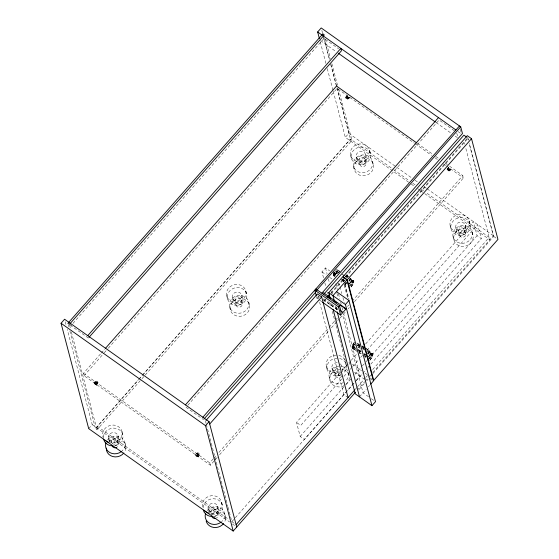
<?xml version="1.0" encoding="UTF-8"?>
<svg xmlns="http://www.w3.org/2000/svg" width="559" height="559" viewBox="0 0 559 559"><rect width="100%" height="100%" fill="white"/><g stroke="black" fill="none" stroke-linecap="round" stroke-linejoin="round"><path stroke-width="0.42" stroke-dasharray="2.79 2.1" d="M125.887 447.857L125.44 450.163A9.859 8.832 -14.7 0 1 124.364 452.329M225.536 518.486L225.088 520.792A9.859 8.832 -14.7 0 1 224.012 522.958M472.753 239.664L473.194 237.351A9.831 8.804 -14.7 0 0 467.562 229.204A9.831 8.804 -14.7 0 0 456.815 231.293L455.166 233.152A9.859 8.832 -14.7 0 0 459.26 245.778A9.859 8.832 -14.7 0 0 472.739 239.657M351.534 286.585L350.793 286.061L352.897 282.4L352.869 280.359L351.611 280.555L349.724 281.995L350.465 282.512L352.352 281.079L353.609 280.884L353.882 281.275L353.134 284.063L350.542 287.801M370.666 359.521L369.932 358.997L372.035 355.335L372.001 353.295L370.75 353.491L368.863 354.923L369.597 355.447L371.483 354.015L372.741 353.812L373.014 354.21L372.266 356.991L369.681 360.737M339.187 272.61L335.756 270.703C335.086 271.513 332.011 275.86 334.645 276.439M355.866 345.448L353.581 343.834L352.806 344.141L353.015 344.833C350.835 347.691 354.378 352.366 356.244 346.894M354.895 343.638L352.722 347.523L353.12 349.256M339.613 271.353L339.425 271.758M348.341 276.705L346.678 275.356L348.005 276.768M359.227 344.568L358.431 344.204L358.969 345.127M346.678 275.356L346.454 276.16L347.977 277.18M339.299 271.276L339.278 271.933M358.431 344.204L358.41 344.861L359.947 345.839M333.464 275.105L335.924 270.759L339.006 272.401M338.356 272.624L335.631 271.108L336.008 272.554L334.17 275.804L334.974 276.37M334.205 275.922L336.204 272.394L335.756 270.703M354.14 342.485L352.093 346.112L356.083 348.942M354.427 342.164L352.121 346.231L355.503 348.627M352.596 348.04L355.056 343.687M353.337 348.858L355.335 345.322M346.573 97.615L346.51 97.699A0.818 0.734 -14.7 0 0 347.719 98.552L346.552 97.525L347.796 98.482M447.906 169.566L449.108 170.418M448.094 169.335L449.38 170.111M351.401 286.508L353.323 283.161L353.295 281.296L351.332 282.009L349.27 284.035M354.511 344.491L353.183 345.588L353.393 346.28L352.848 344.099M455.166 233.152L456.354 231.803M369.632 360.555L372.001 357.131L372.685 354.588L371.952 354.168L369.555 355.72M88.385 338.048L70.944 325.687L324.017 38.417L338.663 48.801M217.29 457.381L210.373 465.235L84.067 375.711L83.438 373.321L100.732 353.693M101.312 353.036L104.771 349.109M84.067 375.711L103.667 353.463M104.247 352.806L107.705 348.879M108.278 348.229L337.14 88.434L414.485 143.258M94.338 382.656L95.247 381.622A1.649 1.474 -14.7 0 1 97.741 383.383L96.833 384.417L96.993 385.032A1.649 0.44 41.4 0 1 95.903 384.767A1.649 0.44 41.4 0 1 94.499 383.271L94.338 382.656L96.833 384.417M346.894 95.973L345.979 97.007A1.649 1.474 -14.7 0 0 348.474 98.768L349.382 97.734L346.894 95.973L347.055 96.588A1.649 0.44 41.4 0 0 348.46 98.084A1.649 0.44 41.4 0 0 349.543 98.349L349.382 97.734M95.121 383.677C97.063 383.516 96.595 386.129 95.254 383.523M347.544 97.14C352.331 99.865 344.658 95.463 348.767 98.007C346.999 95.792 347.439 98.272 348.921 97.944M88.699 428.634L92.235 424.623L67.241 329.356M408.657 182.248L345.308 137.346L348.844 133.328L336.972 88.07M97.965 428.683L97.336 426.293L138.269 379.834M138.842 379.177L141.727 375.907M142.3 375.25L350.409 139.016L392.942 169.167M140.288 380.637L97.028 429.745L95.533 428.683L138.22 380.232M138.793 379.582L142.252 375.648M142.831 374.998L350.479 139.289L351.974 140.344L140.623 380.26M109.04 442.309L109.501 441.792A9.831 8.804 -14.7 0 1 120.248 439.702A9.831 8.804 -14.7 0 1 125.922 447.85M187.768 405.303L439.108 119.996L454.46 130.869M323.521 277.788L321.977 271.919L325.52 267.901L329.705 270.863M333.73 275.88L333.262 274.015C333.737 276.572 336.385 273.484 336.728 272.519L335.379 271.555M321.774 301.699L316.953 298.289L318.686 296.326M324.15 300.693L325.303 299.386M331.068 292.839L343.17 279.109M345.476 276.488L467.645 137.807L468.267 140.19M343.778 281.764L341.787 279.947M324.304 301.434L325.981 299.526M331.249 293.545L343.352 279.807M345.658 277.194L467.827 138.513L466.444 137.535M346.657 282.407L345.658 283.539L346.818 282.071M345.986 283.231L345.658 283.762L345.986 283.231L345.371 282.798M195.727 454.523L196.642 453.489A1.649 1.474 -14.7 0 1 199.13 455.25L198.221 456.284L198.382 456.899A1.649 0.44 41.4 0 1 197.299 456.633A1.649 0.44 41.4 0 1 195.888 455.138L195.727 454.523L198.221 456.284M448.283 167.84L447.375 168.867A1.649 1.474 -14.7 0 0 449.862 170.635L450.771 169.601L448.283 167.84L448.444 168.448A1.649 0.44 41.4 0 0 449.848 169.95C451.756 169.636 446.438 167.483 450.184 169.999M346.07 285.104L344.756 284.342L346.07 285.104L346.859 284.21M196.509 455.501L197.173 455.515L197.76 456.535L196.509 455.501L197.711 456.354M196.642 455.354L197.76 456.493L199.088 455.075A1.649 1.474 -14.7 0 0 196.593 453.307L195.426 454.642L195.629 455.431A1.649 0.44 41.4 0 0 197.041 456.927A1.649 0.44 41.4 0 0 198.124 457.192L197.76 456.535M449.066 168.818C451.413 171.159 447.759 167.882 449.813 169.936A1.649 0.44 41.4 0 0 450.938 170.215L450.771 169.601M348.781 284.461L352.135 280.646L350.262 277.753M349.207 284.133L351.946 281.016L349.99 278.033L351.653 282.183L352.394 282.707L349.102 286.439M349.284 286.39L352.645 282.575L352.135 280.646M210.373 465.235L209.744 462.845L213.203 458.918M213.783 458.261L216.661 454.991M218.967 452.378L328.496 328.042M329.076 327.385L334.841 320.845M335.414 320.188L337.72 317.575M347.523 306.451L348.676 305.137M352.135 301.21L462.817 175.568L449.338 166.016M219.596 454.76L329.125 330.432M331.431 327.812L335.463 323.235M337.769 320.614L339.502 318.651M340.075 318.001L345.839 311.454M348.145 308.834L349.298 307.527M354.49 301.636L463.446 177.958L462.817 175.568M352.359 346.391L353.043 347.957L354.825 346.636M353.98 383.229L304.424 439.479L300.19 436.474L296.501 422.429L340.298 372.713M346.636 365.516L342.604 370.1L341.486 365.852M348.942 362.903L350.668 360.939M351.248 360.289L357.005 353.749M359.311 351.129L360.464 349.822M365.649 343.932L473.403 221.616L477.093 235.667L481.327 238.672L370.114 364.908M363.462 348.313L363.448 347.083L361.659 345.979M348.879 364.461L350.395 362.742M359.269 352.939L359.682 352.31L359.269 352.939L360.255 353.637L360.918 352.876L358.857 351.352L362.197 353.819M360.506 351.311C358.976 353.253 360.646 349.983 361.366 351.918M360.255 353.637L360.89 352.757M341.654 378.988L300.742 425.427L296.501 422.429M343.953 376.368L347.991 371.791M352.023 367.214L350.297 369.178L351.744 370.219M352.596 366.557L358.361 360.017M360.667 357.404L363.546 354.133M367.004 350.207L477.638 224.62L481.327 238.672M364.377 355.133L364.741 354.72L364.098 354.168L364.713 354.602L364.028 354.783M367.459 353.288L368.472 352.142L366.739 350.919M365.118 356.167C364.154 357.306 365.942 355.873 364.503 355.734M365.174 357.921L366.166 356.789M367.913 357.39L371.274 353.581L369.394 350.689L364.391 347.321M368.891 356.439L371.078 353.952L370.344 353.435L370.792 355.119L371.525 355.636L368.234 359.374M300.19 436.474L345.134 385.458M345.714 384.802L351.471 378.261M354.93 374.334L361.848 366.487M362.421 365.838L365.306 362.56M365.879 361.911L368.185 359.29M368.758 358.64L477.093 235.667M368.416 359.318L371.777 355.51L371.274 353.581M231.859 521.645L234.745 518.368M235.325 517.711L355.587 381.203M356.146 380.567L360.066 376.116L343.771 314.004M356.286 380.609L367.235 368.178M367.808 367.529L369.541 365.565M355.342 389.288L357.159 387.226M357.578 386.744L365.23 378.066M365.803 377.409L367.536 375.445M372.72 369.555L489.167 237.372L425.546 192.275M357.208 390.266L364.699 381.762M365.279 381.105L368.157 377.835M368.737 377.178L370.463 375.215M372.769 372.601L493.331 235.744L469.148 143.544M370.617 376.151L372.343 374.188M372.916 373.538L493.716 236.415L469.267 143.23M359.171 389.42L364.748 383.083M366.977 380.553L368.095 379.288M359.5 396.848L366.194 389.253M368.423 386.723L369.541 385.451M349.438 283.588L350.465 282.512M368.57 356.516L369.597 355.447M448.933 168.965L450.316 169.852L449.087 168.944M97.042 383.013L96.987 383.174A0.818 0.734 -14.7 0 1 95.785 382.314L96.029 381.923A0.818 0.734 -14.7 0 1 97.231 382.775L96.959 383.083A0.818 0.734 -14.7 0 1 95.757 382.23M198.431 454.879L198.375 455.033A0.818 0.734 -14.7 0 1 197.173 454.181L197.418 453.789A0.818 0.734 -14.7 0 1 198.62 454.642L198.354 454.949A0.818 0.734 -14.7 0 1 197.152 454.097M356.705 161.174L355.517 162.522L357.159 160.657A9.831 8.804 -14.7 0 1 367.913 158.574A9.831 8.804 -14.7 0 1 373.58 166.722L373.105 169.035A9.859 8.832 -14.7 0 1 359.612 175.149A9.859 8.832 -14.7 0 1 355.475 162.501M232.872 301.741L231.685 303.09L233.327 301.224A9.831 8.804 -14.7 0 1 244.08 299.142A9.831 8.804 -14.7 0 1 249.747 307.289L249.272 309.595A9.859 8.832 -14.7 0 1 235.786 315.716A9.859 8.832 -14.7 0 1 231.643 303.069M332.521 372.371L331.333 373.719L332.975 371.854A9.831 8.804 -14.7 0 1 340.019 369.143M345.189 283.462L345.623 283.644M345.217 283.581L345.658 283.762M359.94 346.287C359.102 346.468 357.418 344.085 358.962 344.868M339.145 271.443L339.502 271.478M358.284 344.379L359.164 344.644M346.342 275.741L348.04 277.054M366.83 350.053L366.997 349.696M358.277 344.63L359.961 345.825M96.379 384.564L95.142 383.76L96.372 384.627L97.692 383.208A1.649 1.474 -14.7 0 0 95.205 381.448L94.031 382.775L94.24 383.565A1.649 0.44 41.4 0 0 95.645 385.06A1.649 0.44 41.4 0 0 96.728 385.333L96.525 384.536M197.774 456.43L196.691 455.536M359.751 346.063L358.452 345.308M344.344 282.777L345.63 283.42M344.379 282.896L345.658 283.539M336.036 269.627L341.242 272.373M338.705 272.485L335.735 270.919L333.43 274.986L334.792 276.048M357.397 343.736L360.373 345.301M357.844 345.42L361.561 347.384M336.958 269.655L340.033 271.297M356.859 342.995L359.171 344.232M361.911 346.943L363.699 348.047M357.369 344.924L359.675 346.161M336.204 272.394L337.573 273.155M336.008 272.554L337.37 273.316M356.949 344.784L359.696 346.307M357.487 345.56L359.535 346.699M358.081 346.853L360.136 347.991M357.872 347.006L360.597 348.523M366.089 348.362L366.501 348.606M366.725 349.452L367.473 349.641L366.949 348.97M346.182 275.468L348.278 276.817M342.429 274.448L344.526 275.804M345.224 276.251L347.321 277.606M361.82 346.147L363.217 347.048M362.036 346.587L363.21 347.349M362.959 348.285L364.356 349.186M342.548 274.609L344.498 275.887M345.148 276.314L346.454 277.166M362.33 347.964L364.286 349.242M362.805 348.774L365.397 350.472M345.972 274.867L348.837 276.796M345.05 275.832L348.62 278.242M349.34 278.717L350.772 279.682L352.645 282.575M362.246 345.881L363.678 346.839M367.039 350.689L369.904 352.617L369.394 350.689M458.052 131.589L460.889 133.594M320.51 40.618L336.106 51.673M436.083 122.533L451.679 133.594M455.222 136.103L457.353 137.612M417.405 143.383L432.303 153.942M435.852 156.457L438.689 158.47M445.076 162.997L448.625 165.513M415.19 143.761L431.513 155.325M435.063 157.841L437.9 159.853M443.573 163.878L445.705 165.387M446.417 165.89L463.446 177.958M447.962 169.482L449.191 170.348M348.844 133.328L412.193 178.23M415.044 180.25L417.887 182.269M424.295 186.811L426.426 188.32M427.139 188.823L493.331 235.744M493.716 236.415L497.244 238.917M393.648 169.67L409.244 180.718M412.787 183.233L415.623 185.246M421.297 189.263L424.84 191.772M411.291 184.114L414.352 186.28M417.671 188.635L420.047 190.319M420.508 190.647L424.316 193.344M424.756 193.659L489.796 239.762L465.605 147.555M352.869 280.359L353.609 280.884M353.148 280.758L353.882 281.275M352.345 280.29L353.085 280.814M353.155 281.45L353.896 281.974M349.291 278.913L350.437 279.724M351.611 280.555L352.352 281.079M352.897 282.4L353.637 282.924M350.724 281.135L351.457 281.659M348.627 280.08L349.78 280.897L349.34 279.214M352.394 283.539L353.134 284.063M351.681 284.79L352.415 285.314M342.555 278.955L344.554 280.373M342.709 279.165L344.763 280.618M342.66 279.598L344.274 281.051M342.01 279.241L344.009 280.555M333.192 273.337L336.944 276.006M341.563 279.269L342.953 280.262L343.394 281.939M333.919 273.959L335.756 275.259M335.114 275.196L333.758 274.238L334.589 274.923M341.731 279.94L347.258 283.762M342.394 280.688L343.743 281.645M345.406 282.917L346.021 283.357M321.977 271.919L326.163 274.881M329.649 277.355L332.444 279.332M338.006 283.273L339.418 284.272L339.858 285.956M323.724 298.674L337.643 308.547M323.193 299.652L338.509 310.504M317.708 295.844L319.797 297.325M323.277 299.792L337.895 310.154M371.777 355.51L369.129 350.968L367.41 349.752L367.85 351.436L369.569 352.652L370.792 355.119M372.001 353.295L372.741 353.812M372.28 353.686L373.014 354.21M371.483 353.225L372.217 353.749M372.287 354.385L373.028 354.909M370.75 353.491L371.483 354.015M372.035 355.335L372.769 355.859M369.855 354.071L370.589 354.595M367.759 353.008L368.912 353.833L368.472 352.142M367.508 353.141L368.661 353.959L368.283 352.519M371.532 356.474L372.266 356.991M370.813 357.718L371.546 358.242M358.368 349.536L361.023 351.422M364.349 353.777L365.677 354.72M358.417 349.668L361.338 351.8L361.149 352.177M363.895 353.554L365.949 355.007L364.796 356.474M365.02 355.72L366.39 356.691M356.984 350.165L352.925 347.293M364.852 355.706L366.187 356.649M358.885 351.849L359.716 352.436M364.538 355.852L365.153 356.286M352.568 347.922L356.586 350.87M359.234 352.82L360.22 353.512M357.397 351.73L353.302 348.732L354.888 345.937L353.959 345.28L353.581 343.834M352.491 364.223L361.561 370.652M365.048 373.126L367.836 375.103M370.17 377.954L371.581 378.953M370.624 379.023L372.035 380.022M354.532 372.196L364.3 379.121M368.577 396.757L363.043 392.837L342.471 314.431M371.344 398.721L375.494 401.662M348.068 397.547L343.827 394.542L319.524 301.902M186.035 407.266L203.476 419.627M83.438 373.321L209.744 462.845M97.063 383.097L95.82 382.139M198.459 454.963L197.208 454.006M196.642 455.389L197.893 456.347M97.336 426.293L228.98 519.604M231.824 521.617L234.682 523.643M92.235 424.623L229.609 521.987M232.453 524.007L234.591 525.523M359.528 345.224L359.982 345.616M359.409 345.364L359.814 345.797M336.728 272.519L337.112 273.966L334.827 272.345L334.051 272.659L334.261 273.351L333.884 271.905M467.722 137.353L468.386 139.869M464.291 142.531L464.732 144.208M460.316 129.206L461.168 132.469M456.78 133.224L457.849 137.297M469.281 221.001A9.859 8.832 -14.7 0 1 456.829 232.069A9.859 8.832 -14.7 0 1 453.076 217.241A9.859 8.832 -14.7 0 1 469.281 221.001L470.091 224.068A9.859 8.832 -14.7 0 1 457.632 235.136A9.859 8.832 -14.7 0 1 453.88 220.309A9.859 8.832 -14.7 0 1 470.084 224.068M472.166 231.985A9.859 8.832 -14.7 0 1 459.715 243.053A9.859 8.832 -14.7 0 1 455.962 228.226A9.859 8.832 -14.7 0 1 472.166 231.985L472.977 235.053M465.312 225.284A4.926 4.416 -14.7 0 1 459.086 230.818A4.926 4.416 -14.7 0 1 457.206 223.404A4.926 4.416 -14.7 0 1 465.312 225.284L466.437 229.553A4.926 4.416 -14.7 0 1 460.204 235.087A4.926 4.416 -14.7 0 1 458.331 227.674A4.926 4.416 -14.7 0 1 466.43 229.553M464.76 229.98A3.207 2.872 -14.7 0 1 460.714 233.578A3.207 2.872 -14.7 0 1 459.491 228.757A3.207 2.872 -14.7 0 1 464.76 229.98L465.717 233.634A3.207 2.872 -14.7 0 1 461.671 237.226A3.207 2.872 -14.7 0 1 460.448 232.411A3.207 2.872 -14.7 0 1 465.717 233.634M458.548 231.566L459.505 235.213M455.753 227.723L456.878 231.992M450.17 225.878L450.973 228.938M453.056 236.862L453.859 239.923M369.639 150.371A9.859 8.832 -14.7 0 1 357.187 161.439A9.859 8.832 -14.7 0 1 353.428 146.612A9.859 8.832 -14.7 0 1 369.639 150.371L370.449 153.439A9.859 8.832 -14.7 0 1 357.991 164.507A9.859 8.832 -14.7 0 1 354.231 149.679A9.859 8.832 -14.7 0 1 370.442 153.439M372.518 161.355A9.859 8.832 -14.7 0 1 360.066 172.424A9.859 8.832 -14.7 0 1 356.314 157.596A9.859 8.832 -14.7 0 1 372.518 161.355L373.328 164.423M365.67 154.654L366.788 158.924A4.926 4.416 -14.7 0 1 360.555 164.458A4.926 4.416 -14.7 0 1 358.682 157.044A4.926 4.416 -14.7 0 1 366.781 158.924M365.111 159.35A3.207 2.872 -14.7 0 1 361.065 162.948A3.207 2.872 -14.7 0 1 359.842 158.127A3.207 2.872 -14.7 0 1 365.111 159.35L366.075 163.004A3.207 2.872 -14.7 0 1 362.022 166.596A3.207 2.872 -14.7 0 1 360.807 161.782A3.207 2.872 -14.7 0 1 366.068 163.004M347.908 98.244L347.691 98.468A0.818 0.734 -14.7 0 1 346.489 97.615L346.762 97.308A0.818 0.734 -14.7 0 1 347.964 98.16L346.706 97.469M358.899 160.936L359.856 164.584M325.436 39.179L330.523 58.569M331.85 63.628L337.601 85.548M338.481 88.916L351.974 140.344M356.111 157.093L357.229 161.362M323.388 36.028L329.468 59.198M330.795 64.257L336.77 87.015M336.986 87.861L351.038 141.406M321.844 30.396L322.48 32.841M323.78 37.774L329.496 59.568M330.816 64.599L336.749 87.232M350.521 155.248L351.332 158.309M353.407 166.233L354.21 169.293M320.237 41.792L325.96 63.586M327.274 68.617L332.996 90.404M333.213 91.243L345.308 137.346M351.946 281.016L352.394 282.707M371.078 353.952L371.525 355.636M351.457 280.164L351.96 282.092M370.589 353.099L371.099 355.028M351.213 280.499L351.653 282.183M350.43 278.396L350.772 279.682M369.129 350.968L369.569 352.652M349.144 279.584L349.529 281.03M343.261 277.55L344.141 280.911M345.022 284.265L348.984 299.379M343.331 279.381L343.778 281.072M344.658 284.44L348.418 298.772M344.274 285.293L347.796 298.723M340.075 286.795L341.835 293.51M342.94 297.702L344.26 302.74M334.645 274.888L335.023 276.328M353.777 347.817L354.161 349.263M333.604 271.52L334.016 273.03M352.736 344.449L353.148 345.958M353.672 347.88L354.057 349.326M333.989 275.028L334.366 276.474M353.12 347.957L353.498 349.403M333.255 273.009L333.632 274.455M352.387 345.944L352.771 347.384M333.227 273.456L333.982 276.321M335.84 283.79L337.384 289.667M338.481 293.866L339.809 298.897M340.69 302.258L341.13 303.935M342.01 307.296L342.891 310.65M336.944 293.356L338.048 297.57M335.833 306.646L337.161 311.705M325.52 267.901L327.057 273.777M328.378 278.808L329.482 283.008M331.683 291.4L332.339 293.915M335.645 306.507L336.965 311.545M331.599 303.642L332.71 307.855M324.842 282.826L325.722 286.187M327.26 292.057L327.707 293.741M330.124 302.971L331.005 306.325M332.326 311.363L346.643 365.921M348.341 372.553L349.144 375.62M318.085 296.41L318.735 298.876M316.527 296.661L316.953 298.289M334.715 372.126L335.673 375.781M331.927 368.29L333.045 372.56M336.329 355.105A9.859 8.832 -14.7 0 0 326.337 366.397L327.148 369.506A9.859 8.832 -14.7 0 0 341.228 374.726M339.215 366.089A9.859 8.832 -14.7 0 0 329.216 377.381L330.027 380.49M245.806 290.939A9.859 8.832 -14.7 0 1 233.355 302.007A9.859 8.832 -14.7 0 1 229.602 287.179A9.859 8.832 -14.7 0 1 245.806 290.939L246.617 293.999A9.859 8.832 -14.7 0 1 234.158 305.067A9.859 8.832 -14.7 0 1 230.406 290.247A9.859 8.832 -14.7 0 1 246.61 294.006M248.685 301.923A9.859 8.832 -14.7 0 1 236.233 312.991A9.859 8.832 -14.7 0 1 232.481 298.164A9.859 8.832 -14.7 0 1 248.685 301.923L249.496 304.99M241.83 295.222A4.926 4.416 -14.7 0 1 235.605 300.756A4.926 4.416 -14.7 0 1 233.732 293.342A4.926 4.416 -14.7 0 1 241.83 295.222L242.955 299.491A4.926 4.416 -14.7 0 1 236.73 305.025A4.926 4.416 -14.7 0 1 234.85 297.612A4.926 4.416 -14.7 0 1 242.955 299.491M241.278 299.917A3.207 2.872 -14.7 0 1 237.233 303.516A3.207 2.872 -14.7 0 1 236.017 298.695A3.207 2.872 -14.7 0 1 241.278 299.917L242.243 303.565A3.207 2.872 -14.7 0 1 238.19 307.164A3.207 2.872 -14.7 0 1 236.974 302.349A3.207 2.872 -14.7 0 1 242.236 303.565M235.066 301.497L236.031 305.151M232.278 297.661L233.396 301.93M226.695 295.809L227.499 298.876M229.574 306.793L230.378 309.861M205.467 421.039L206.131 423.554M206.348 424.393L227.904 506.552M228.121 507.39L231.643 520.806M221.63 502.136L222.433 505.196M224.508 513.12L225.312 516.181M217.647 506.419A4.926 4.416 -14.7 0 1 211.421 511.953A4.926 4.416 -14.7 0 1 209.548 504.539A4.926 4.416 -14.7 0 1 217.647 506.419L218.772 510.681M217.095 511.115A3.207 2.872 -14.7 0 1 213.049 514.706A3.207 2.872 -14.7 0 1 211.833 509.892A3.207 2.872 -14.7 0 1 217.095 511.115L218.059 514.762M198.564 454.733L197.362 453.95M210.883 512.694L211.651 515.615M208.095 508.851L209.213 513.12M121.981 431.499L122.784 434.567M124.86 442.49L125.663 445.551M117.998 435.789A4.926 4.416 -14.7 0 1 111.772 441.324A4.926 4.416 -14.7 0 1 109.899 433.91A4.926 4.416 -14.7 0 1 117.998 435.789L119.123 440.052M117.453 440.478L118.41 444.132M95.973 382.083L97.175 382.866A0.818 0.734 -14.7 0 0 96.05 382.014M108.446 438.221L109.564 442.49A4.926 4.416 -14.7 0 1 113.694 436.9A4.926 4.416 -14.7 0 1 119.235 440.834A4.926 4.416 -14.7 0 1 114.127 445.726M103.464 438.675L102.863 436.376A9.859 8.832 -14.7 0 1 111.681 425.113A9.859 8.832 -14.7 0 1 122.19 434.091A9.859 8.832 -14.7 0 1 110.298 442.721M70.315 323.305L70.944 325.687M69.602 325.205L70.266 327.735M71.37 331.955L97.028 429.745M68.331 324.989L68.771 326.68M69.875 330.893L95.533 428.683M65.249 321.767L66.36 325.988M197.439 453.88A0.818 0.734 -14.7 0 1 198.648 454.733M346.783 97.399A0.818 0.734 -14.7 0 1 347.984 98.251M341.822 375.697A3.207 2.872 -14.7 0 1 337.573 377.723A3.207 2.872 -14.7 0 1 335.952 373.803A3.207 2.872 -14.7 0 1 340.487 372.469M340.515 372.748A3.207 2.872 -14.7 0 1 336.357 373.971A3.207 2.872 -14.7 0 1 334.883 370.379A3.207 2.872 -14.7 0 1 338.782 368.535M342.157 369.059A4.926 4.416 -14.7 0 1 342.499 372.427M341.137 374.446A4.926 4.416 -14.7 0 1 334.848 375.012A4.926 4.416 -14.7 0 1 333.478 369.499A4.926 4.416 -14.7 0 1 339.292 367.025M340.305 363.881A4.926 4.416 -14.7 0 1 341.381 368.157M338.964 370.896A4.926 4.416 -14.7 0 1 331.822 367.696A4.926 4.416 -14.7 0 1 338.174 362.756M339.648 358.452A9.859 8.832 -14.7 0 1 343.331 373.286M327.141 369.457A9.859 8.832 -14.7 0 1 337.14 358.172M338.845 355.384A9.859 8.832 -14.7 0 1 342.527 370.219M340.424 371.665A9.859 8.832 -14.7 0 1 326.337 366.397M346.203 384.264A9.859 8.832 -14.7 0 0 348.907 380.225L349.368 377.919A9.831 8.804 -14.7 0 0 342.534 369.415M344.113 385.717A9.859 8.832 -14.7 0 1 332.332 384.445A9.859 8.832 -14.7 0 1 331.291 373.698M341.724 366.369A9.859 8.832 -14.7 0 1 345.406 381.21M343.303 382.649A9.859 8.832 -14.7 0 1 329.216 377.381M112.611 443.511A3.207 2.872 -14.7 0 1 117.341 442.609A3.207 2.872 -14.7 0 1 117.46 446.948M111.527 442.756A3.207 2.872 -14.7 0 1 113.645 438.487A3.207 2.872 -14.7 0 1 117.523 441.24A3.207 2.872 -14.7 0 1 113.386 444.077M112.638 443.797A3.207 2.872 -14.7 0 1 112.003 443.343M103.436 437.145A9.859 8.832 -14.7 0 1 113.624 428.103A9.859 8.832 -14.7 0 1 123.008 436.9A9.859 8.832 -14.7 0 1 112.792 445.907M107.517 439.919A9.859 8.832 -14.7 0 1 121.904 438.039A9.859 8.832 -14.7 0 1 121.932 451.141M212.259 514.14A3.207 2.872 -14.7 0 1 217.29 513.483A3.207 2.872 -14.7 0 1 216.417 518.046M209.101 511.974A4.926 4.416 -14.7 0 1 214.188 507.453A4.926 4.416 -14.7 0 1 218.883 511.848A4.926 4.416 -14.7 0 1 213.776 516.355M203.085 507.775A9.859 8.832 -14.7 0 1 213.272 498.733A9.859 8.832 -14.7 0 1 222.657 507.53A9.859 8.832 -14.7 0 1 212.441 516.537M202.519 507.006A9.859 8.832 -14.7 0 1 211.323 495.742A9.859 8.832 -14.7 0 1 221.839 504.721A9.859 8.832 -14.7 0 1 209.946 513.351M207.165 510.549A9.859 8.832 -14.7 0 1 221.553 508.669A9.859 8.832 -14.7 0 1 221.581 521.771M209.15 512.428A9.831 8.804 -14.7 0 1 219.897 510.332A9.831 8.804 -14.7 0 1 225.563 518.479M447.997 169.314L447.885 169.482A0.818 0.734 -14.7 0 0 449.087 170.334L449.352 170.027A0.818 0.734 -14.7 0 0 448.15 169.174L447.997 169.314M347.104 95.498L345.937 96.826A1.649 1.474 -14.7 0 0 348.425 98.594L349.599 97.266L349.801 98.056A1.649 0.44 41.4 0 1 348.718 97.79A1.649 0.44 41.4 0 1 347.314 96.288L347.104 95.498M448.5 167.365L447.326 168.692A1.649 1.474 -14.7 0 0 449.82 170.46L450.987 169.132L451.197 169.922A1.649 0.44 41.4 0 1 450.114 169.656A1.649 0.44 41.4 0 1 448.702 168.154L448.5 167.365M359.269 350.745L358.445 350.158L359.269 350.745M359.437 160.188A4.926 4.416 -14.7 0 0 365.663 154.654A4.926 4.416 -14.7 0 0 357.564 152.775A4.926 4.416 -14.7 0 0 359.437 160.188"/><path stroke-width="0.84" d="M355.475 392.229L233.187 531.05L88.699 428.634L61.05 323.256L64.585 319.238L209.08 421.654L236.723 527.032M319.371 38.487L317.659 31.968L321.201 27.95L460.707 126.83L462.475 133.573L321.865 293.189M87.756 335.659L340.829 48.388L341.458 50.778L88.958 337.398M105.344 348.453L336.511 86.051L416.693 142.88M185.413 404.877L438.487 117.607M202.847 417.238L459.463 125.95M316.066 291.022L460.707 126.83M204.049 418.971L315.311 292.678M206.047 420.382L317.435 293.943L321.67 296.941L348.068 397.547M233.187 531.05L205.537 425.672L209.08 421.654M323.298 294.775L463.907 135.159L466.395 136.927M209.702 424.043L321.67 296.941M330.271 298.583L328.727 292.685L342.667 276.852L346.908 279.856L373.447 381.021L370.659 384.187M327.036 297.423L329.335 294.803M328.224 296.983L329.524 295.508M346.908 279.856L332.961 295.683L334.289 300.742M347.272 279.717L471.523 138.674L467.282 135.676L343.037 276.712L347.272 279.717L373.705 380.455L497.95 239.42L471.523 138.674M323.368 292.664L345.644 308.456L345.825 309.155L340.62 315.066L338.481 306.912L339.523 305.731L315.856 288.961M348.956 300.497L375.494 401.662L371.959 405.68L345.42 304.515L348.956 300.497L336.497 291.672M236.094 524.642L354.853 389.84M317.659 31.968L455.92 129.968M338.237 53.182L435.37 122.03M328.727 292.685L345.42 304.515M328.426 296.822L330.509 298.303M333.989 300.77L336.777 302.74M340.256 305.207L342.346 306.688M343.736 307.674L345.825 309.155M338.481 306.912L314.815 290.142L316.317 295.844M340.431 310.518L342.52 311.999M322.522 302.237L340.62 315.066M371.959 405.68L355.265 393.85L333.15 309.546M61.05 323.256L205.537 425.672M339.523 305.731L341.29 312.474M337.384 312.544L359.5 396.848M123.874 452.986A9.859 8.832 -14.7 0 1 112.757 456.542A9.859 8.832 -14.7 0 1 106.28 448.129M121.275 451.672A9.859 8.832 -14.7 0 1 109.704 452.497A9.859 8.832 -14.7 0 1 105.951 442.749M116.775 447.417A3.207 2.872 -14.7 0 1 112.198 445.719M112.792 445.907A9.859 8.832 -14.7 0 1 103.674 439.437M108.677 442.337A9.859 8.832 -14.7 0 1 105.218 440.317M223.523 523.615A9.859 8.832 -14.7 0 1 213.643 527.43A9.859 8.832 -14.7 0 1 206.159 521.065M220.924 522.309A9.859 8.832 -14.7 0 1 209.352 523.126A9.859 8.832 -14.7 0 1 205.593 513.379M215.634 518.34A3.207 2.872 -14.7 0 1 211.847 516.348M212.441 516.537A9.859 8.832 -14.7 0 1 203.322 510.074M209.122 513.19A9.859 8.832 -14.7 0 1 204.867 510.947M322.836 33.903L67.884 323.305L69.379 324.367L324.325 34.965L322.836 33.903"/></g></svg>
